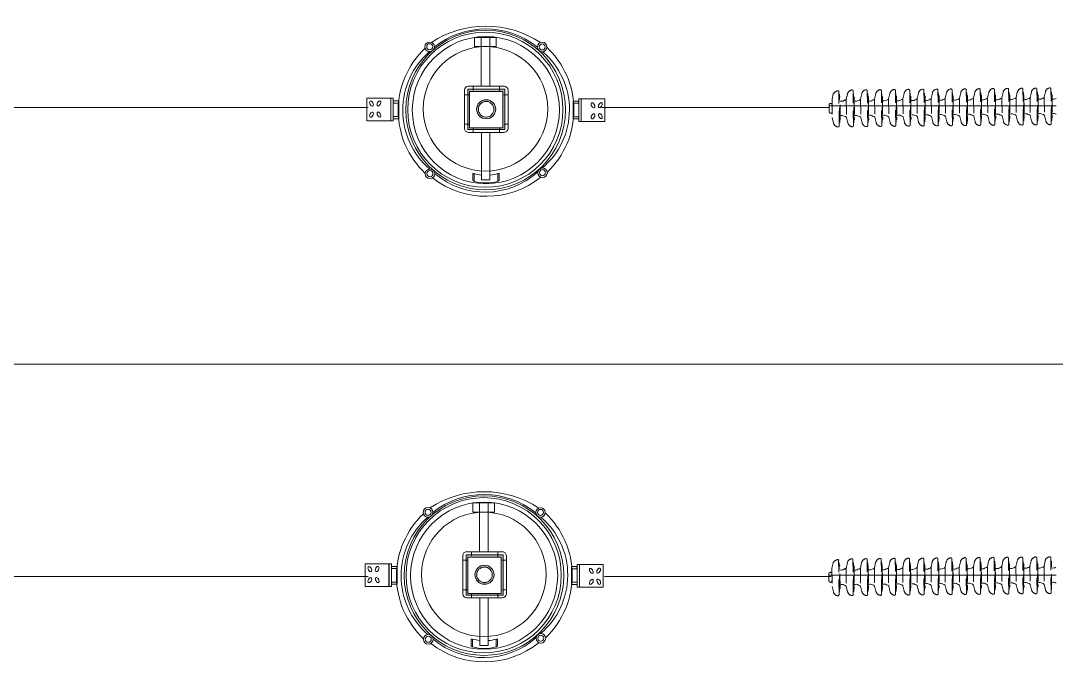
# Model space of a CAD drawing. Header units: inches. Extents: x 3989 to 4711, y 2881 to 3348.
# Drawn here: x 4230.86 to 4265.39, y 3027.93 to 3049.52 of the extents above; entities that cross this region are included whole.
import ezdxf

# ---------------------------------------------------------------- set-up
doc = ezdxf.new("R2010")
doc.units = ezdxf.units.IN
doc.header["$MEASUREMENT"] = 0
doc.linetypes.add('DASHED', pattern=[0.75, 0.5, -0.25])
doc.layers.add('COTAS', color=4, linetype='Continuous')
doc.layers.add('medidas', color=3, linetype='Continuous')

# ---------------------------------------------------------------- blocks, each defined once
blk = doc.blocks.new('*U13')
at = {"lineweight": 0}
h = blk.add_hatch(color=256, dxfattribs=at)
h.dxf.hatch_style = 1
h.paths.add_polyline_path([(-173.4, -107.226), (-172.164, -107.226), (-172.164, -105.881), (-173.4, -105.881)])
h.paths.add_polyline_path([(-173.337, -107.171), (-172.227, -107.171), (-172.227, -105.959), (-173.337, -105.959)], flags=16)
h = blk.add_hatch(color=256, dxfattribs=at)
h.dxf.hatch_style = 1
h.paths.add_polyline_path([(-173.098, -106.55, -1), (-172.461, -106.55, -1)])
h.paths.add_polyline_path([(-173.038, -106.55, -1), (-172.52, -106.55, -1)], flags=16)
h = blk.add_hatch(color=256, dxfattribs=at)
h.dxf.hatch_style = 1
h.paths.add_polyline_path([(-173.344, -122.743), (-172.108, -122.743), (-172.108, -121.397), (-173.344, -121.397)])
h.paths.add_polyline_path([(-173.281, -122.688), (-172.17, -122.688), (-172.17, -121.475), (-173.281, -121.475)], flags=16)
h = blk.add_hatch(color=256, dxfattribs=at)
h.dxf.hatch_style = 1
h.paths.add_polyline_path([(-173.041, -122.066, -1), (-172.405, -122.066, -1)])
h.paths.add_polyline_path([(-172.982, -122.066, -1), (-172.464, -122.066, -1)], flags=16)
at = {"color": 0, "linetype": 'DASHED', "lineweight": 0}
for p, q in [((-191.637, -106.921), (-191.628, -105.984)), ((-191.621, -107.032), (-191.609, -105.872)), ((-191.619, -105.975), (-191.61, -105.975)), ((-191.423, -105.972), (-191.383, -106.152)), ((-191.169, -106.925), (-191.159, -105.988)), ((-191.153, -107.037), (-191.141, -105.877)), ((-191.151, -105.98), (-191.142, -105.98)), ((-190.955, -105.977), (-190.915, -106.157)), ((-190.684, -107.042), (-190.673, -105.882)), ((-190.682, -105.985), (-190.674, -105.985)), ((-190.487, -105.982), (-190.447, -106.162)), ((-190.209, -107.046), (-190.198, -105.887)), ((-190.207, -105.989), (-190.199, -105.989)), ((-190.012, -105.987), (-189.972, -106.166)), ((-189.734, -107.051), (-189.722, -105.891)), ((-189.266, -107.056), (-189.254, -105.896)), ((-188.798, -107.061), (-188.786, -105.901)), ((-188.798, -107.061), (-188.786, -105.901)), ((-188.322, -107.066), (-188.311, -105.906)), ((-188.322, -107.066), (-188.311, -105.906)), ((-187.854, -107.07), (-187.842, -105.91)), ((-187.386, -107.075), (-187.374, -105.916)), ((-186.911, -107.08), (-186.899, -105.92)), ((-186.436, -107.085), (-186.424, -105.925)), ((-185.967, -107.09), (-185.956, -105.93)), ((-185.499, -107.095), (-185.487, -105.935)), ((-185.024, -107.099), (-185.012, -105.939)), ((-184.549, -107.097), (-184.537, -105.937)), ((-184.549, -107.104), (-184.537, -105.944)), ((-191.647, -106.156), (-191.653, -106.761)), ((-191.637, -106.063), (-191.628, -106.063)), ((-191.383, -106.152), (-191.39, -106.757)), ((-191.178, -106.161), (-191.185, -106.766)), ((-191.169, -106.068), (-191.16, -106.068)), ((-190.915, -106.157), (-190.921, -106.762)), ((-190.71, -106.166), (-190.716, -106.771)), ((-190.701, -106.93), (-190.691, -105.993)), ((-190.701, -106.073), (-190.692, -106.073)), ((-190.447, -106.162), (-190.453, -106.767)), ((-190.235, -106.17), (-190.241, -106.775)), ((-190.225, -106.935), (-190.216, -105.998)), ((-190.225, -106.077), (-190.217, -106.077)), ((-189.972, -106.166), (-189.978, -106.771)), ((-189.76, -106.175), (-189.766, -106.78)), ((-189.75, -106.94), (-189.741, -106.003)), ((-189.75, -106.082), (-189.742, -106.082)), ((-189.732, -105.994), (-189.723, -105.994)), ((-189.537, -105.991), (-189.497, -106.171)), ((-189.497, -106.171), (-189.503, -106.776)), ((-189.292, -106.18), (-189.298, -106.785)), ((-189.282, -106.944), (-189.273, -106.007)), ((-189.282, -106.087), (-189.273, -106.087)), ((-189.264, -105.999), (-189.255, -105.999)), ((-189.068, -105.996), (-189.028, -106.176)), ((-189.028, -106.176), (-189.034, -106.781)), ((-188.823, -106.185), (-188.829, -106.79)), ((-188.815, -107.021), (-188.805, -106.084)), ((-188.814, -106.95), (-188.804, -106.013)), ((-188.814, -106.092), (-188.805, -106.092)), ((-188.796, -106.004), (-188.787, -106.004)), ((-188.6, -106.001), (-188.56, -106.181)), ((-188.56, -106.181), (-188.566, -106.786)), ((-188.348, -106.189), (-188.354, -106.795)), ((-188.339, -106.954), (-188.329, -106.017)), ((-188.339, -106.954), (-188.329, -106.017)), ((-188.339, -106.096), (-188.33, -106.097)), ((-188.32, -106.008), (-188.312, -106.009)), ((-188.125, -106.006), (-188.085, -106.185)), ((-188.085, -106.185), (-188.091, -106.791)), ((-187.88, -106.194), (-187.886, -106.799)), ((-187.87, -106.959), (-187.861, -106.022)), ((-187.87, -106.101), (-187.862, -106.101)), ((-187.852, -106.013), (-187.844, -106.013)), ((-187.657, -106.01), (-187.617, -106.19)), ((-187.617, -106.19), (-187.623, -106.795)), ((-187.412, -106.199), (-187.418, -106.804)), ((-187.402, -106.964), (-187.393, -106.027)), ((-187.402, -106.106), (-187.393, -106.106)), ((-187.384, -106.018), (-187.375, -106.018)), ((-187.188, -106.016), (-187.148, -106.195)), ((-187.148, -106.195), (-187.155, -106.8)), ((-186.937, -106.204), (-186.943, -106.809)), ((-186.927, -106.968), (-186.917, -106.031)), ((-186.927, -106.111), (-186.918, -106.111)), ((-186.909, -106.023), (-186.9, -106.023)), ((-186.713, -106.02), (-186.673, -106.2)), ((-186.673, -106.2), (-186.679, -106.805)), ((-186.461, -106.209), (-186.468, -106.814)), ((-186.452, -106.973), (-186.442, -106.036)), ((-186.452, -106.116), (-186.443, -106.116)), ((-186.434, -106.028), (-186.425, -106.028)), ((-186.238, -106.025), (-186.198, -106.205)), ((-186.198, -106.205), (-186.204, -106.81)), ((-185.993, -106.213), (-185.999, -106.818)), ((-185.984, -106.978), (-185.974, -106.041)), ((-185.984, -106.12), (-185.975, -106.12)), ((-185.965, -106.032), (-185.957, -106.032)), ((-185.77, -106.03), (-185.73, -106.209)), ((-185.73, -106.209), (-185.736, -106.814)), ((-185.525, -106.218), (-185.531, -106.824)), ((-185.515, -106.983), (-185.506, -106.046)), ((-185.515, -106.125), (-185.507, -106.126)), ((-185.497, -106.037), (-185.488, -106.038)), ((-185.302, -106.035), (-185.262, -106.214)), ((-185.262, -106.214), (-185.268, -106.82)), ((-185.05, -106.223), (-185.056, -106.828)), ((-185.04, -106.987), (-185.031, -106.05)), ((-185.04, -106.13), (-185.032, -106.13)), ((-185.022, -106.042), (-185.013, -106.042)), ((-184.827, -106.039), (-184.787, -106.219)), ((-184.787, -106.219), (-184.793, -106.824)), ((-184.581, -106.897), (-184.574, -106.137)), ((-184.565, -106.986), (-184.555, -106.049)), ((-184.565, -106.128), (-184.556, -106.128)), ((-184.547, -106.04), (-184.538, -106.04)), ((-184.351, -106.037), (-184.311, -106.217)), ((-184.311, -106.217), (-184.318, -106.829)), ((-191.651, -106.564), (-191.648, -106.34)), ((-191.182, -106.568), (-191.18, -106.345)), ((-190.714, -106.574), (-190.712, -106.35)), ((-190.239, -106.578), (-190.237, -106.354)), ((-189.764, -106.583), (-189.762, -106.359)), ((-189.296, -106.588), (-189.293, -106.364)), ((-188.827, -106.593), (-188.825, -106.369)), ((-188.352, -106.597), (-188.35, -106.374)), ((-187.884, -106.602), (-187.882, -106.378)), ((-187.416, -106.607), (-187.414, -106.383)), ((-186.941, -106.611), (-186.938, -106.388)), ((-186.466, -106.616), (-186.463, -106.393)), ((-185.997, -106.621), (-185.995, -106.397)), ((-185.529, -106.626), (-185.527, -106.403)), ((-185.054, -106.631), (-185.052, -106.407)), ((-184.579, -106.629), (-184.576, -106.405)), ((-184.315, -106.625), (-184.313, -106.401)), ((-184.212, -106.626), (-184.21, -106.402)), ((-191.645, -106.841), (-191.636, -106.841)), ((-191.629, -106.929), (-191.62, -106.929)), ((-191.433, -106.936), (-191.39, -106.757)), ((-191.177, -106.846), (-191.168, -106.846)), ((-191.16, -106.934), (-191.152, -106.934)), ((-190.965, -106.941), (-190.921, -106.762)), ((-190.708, -106.851), (-190.7, -106.851)), ((-190.692, -106.939), (-190.683, -106.939)), ((-190.497, -106.946), (-190.453, -106.767)), ((-190.233, -106.855), (-190.225, -106.855)), ((-190.217, -106.944), (-190.208, -106.944)), ((-190.022, -106.95), (-189.978, -106.771)), ((-189.758, -106.86), (-189.749, -106.86)), ((-189.742, -106.948), (-189.733, -106.949)), ((-189.546, -106.955), (-189.503, -106.776)), ((-189.29, -106.865), (-189.281, -106.865)), ((-189.273, -106.953), (-189.265, -106.953)), ((-189.078, -106.96), (-189.034, -106.781)), ((-188.61, -106.965), (-188.566, -106.786)), ((-188.33, -106.963), (-188.321, -106.963)), ((-188.135, -106.969), (-188.091, -106.791)), ((-187.878, -106.879), (-187.87, -106.879)), ((-187.862, -106.968), (-187.853, -106.968)), ((-187.666, -106.974), (-187.623, -106.795)), ((-187.41, -106.884), (-187.401, -106.884)), ((-187.394, -106.973), (-187.385, -106.973)), ((-187.198, -106.979), (-187.155, -106.8)), ((-186.935, -106.889), (-186.926, -106.889)), ((-186.918, -106.977), (-186.91, -106.977)), ((-186.723, -106.984), (-186.679, -106.805)), ((-186.46, -106.894), (-186.451, -106.894)), ((-186.443, -106.982), (-186.435, -106.982)), ((-186.248, -106.989), (-186.204, -106.81)), ((-185.991, -106.898), (-185.983, -106.898)), ((-185.975, -106.987), (-185.966, -106.987)), ((-185.78, -106.993), (-185.736, -106.814)), ((-185.523, -106.903), (-185.515, -106.903)), ((-185.507, -106.992), (-185.498, -106.992)), ((-185.311, -106.998), (-185.268, -106.82)), ((-185.048, -106.908), (-185.039, -106.908)), ((-185.032, -106.996), (-185.023, -106.996)), ((-184.836, -107.003), (-184.793, -106.824)), ((-184.361, -107.008), (-184.318, -106.829)), ((-188.806, -107.029), (-188.797, -107.03)), ((-191.615, -122.659), (-191.603, -121.5)), ((-191.147, -122.664), (-191.135, -121.504)), ((-190.679, -122.669), (-190.667, -121.509)), ((-190.203, -122.674), (-190.192, -121.514)), ((-189.728, -122.679), (-189.717, -121.519)), ((-189.26, -122.683), (-189.248, -121.523)), ((-191.631, -122.548), (-191.622, -121.611)), ((-191.631, -121.69), (-191.623, -121.69)), ((-191.613, -121.602), (-191.604, -121.602)), ((-191.418, -121.6), (-191.378, -121.779)), ((-191.378, -121.779), (-191.384, -122.384)), ((-191.173, -121.788), (-191.179, -122.393)), ((-191.163, -122.553), (-191.154, -121.616)), ((-191.163, -121.695), (-191.154, -121.695)), ((-191.145, -121.607), (-191.136, -121.607)), ((-190.949, -121.604), (-190.909, -121.784)), ((-190.909, -121.784), (-190.915, -122.389)), ((-190.704, -121.793), (-190.71, -122.398)), ((-190.695, -122.558), (-190.685, -121.621)), ((-190.695, -121.7), (-190.686, -121.7)), ((-190.677, -121.612), (-190.668, -121.612)), ((-190.481, -121.609), (-190.441, -121.789)), ((-190.441, -121.789), (-190.447, -122.394)), ((-190.229, -121.798), (-190.235, -122.403)), ((-190.22, -122.562), (-190.21, -121.625)), ((-190.22, -121.705), (-190.211, -121.705)), ((-190.201, -121.617), (-190.193, -121.617)), ((-190.006, -121.614), (-189.966, -121.794)), ((-189.966, -121.794), (-189.972, -122.399)), ((-189.754, -121.802), (-189.76, -122.407)), ((-189.744, -122.567), (-189.735, -121.63)), ((-189.744, -121.709), (-189.736, -121.709)), ((-189.726, -121.621), (-189.718, -121.621)), ((-189.531, -121.619), (-189.491, -121.798)), ((-189.491, -121.798), (-189.497, -122.403)), ((-189.286, -121.807), (-189.292, -122.412)), ((-189.276, -122.572), (-189.267, -121.635)), ((-189.276, -121.714), (-189.268, -121.714)), ((-189.258, -121.626), (-189.249, -121.626)), ((-189.063, -121.623), (-189.023, -121.803)), ((-189.023, -121.803), (-189.029, -122.408)), ((-188.818, -121.812), (-188.824, -122.417)), ((-188.809, -122.648), (-188.799, -121.711)), ((-188.808, -122.577), (-188.798, -121.64)), ((-188.808, -121.719), (-188.799, -121.719)), ((-188.792, -122.688), (-188.78, -121.529)), ((-188.792, -122.688), (-188.78, -121.529)), ((-188.79, -121.631), (-188.781, -121.631)), ((-188.594, -121.629), (-188.554, -121.808)), ((-188.554, -121.808), (-188.56, -122.413)), ((-188.342, -121.817), (-188.349, -122.422)), ((-188.333, -122.581), (-188.323, -121.644)), ((-188.333, -122.581), (-188.323, -121.644)), ((-188.333, -121.724), (-188.324, -121.724)), ((-188.317, -122.693), (-188.305, -121.533)), ((-188.317, -122.693), (-188.305, -121.533)), ((-188.315, -121.636), (-188.306, -121.636)), ((-188.119, -121.633), (-188.079, -121.813)), ((-188.079, -121.813), (-188.085, -122.418)), ((-187.874, -121.821), (-187.88, -122.427)), ((-187.865, -122.586), (-187.855, -121.649)), ((-187.865, -121.728), (-187.856, -121.729)), ((-187.848, -122.698), (-187.837, -121.538)), ((-187.846, -121.64), (-187.838, -121.641)), ((-187.651, -121.638), (-187.611, -121.817)), ((-187.611, -121.817), (-187.617, -122.423)), ((-187.406, -121.827), (-187.412, -122.432)), ((-187.396, -122.591), (-187.387, -121.654)), ((-187.396, -121.734), (-187.388, -121.734)), ((-187.38, -122.703), (-187.368, -121.543)), ((-187.378, -121.646), (-187.369, -121.646)), ((-187.183, -121.643), (-187.143, -121.823)), ((-187.143, -121.823), (-187.149, -122.428)), ((-186.931, -121.831), (-186.937, -122.436)), ((-186.921, -122.596), (-186.912, -121.659)), ((-186.921, -121.738), (-186.913, -121.738)), ((-186.905, -122.707), (-186.893, -121.547)), ((-186.903, -121.65), (-186.894, -121.65)), ((-186.708, -121.647), (-186.668, -121.827)), ((-186.668, -121.827), (-186.674, -122.432)), ((-186.456, -121.836), (-186.462, -122.441)), ((-186.446, -122.6), (-186.437, -121.663)), ((-186.446, -121.743), (-186.437, -121.743)), ((-186.43, -122.712), (-186.418, -121.552)), ((-186.428, -121.655), (-186.419, -121.655)), ((-186.232, -121.652), (-186.192, -121.832)), ((-186.192, -121.832), (-186.199, -122.437)), ((-185.987, -121.841), (-185.993, -122.446)), ((-185.978, -122.605), (-185.968, -121.668)), ((-185.978, -121.748), (-185.969, -121.748)), ((-185.962, -122.717), (-185.95, -121.557)), ((-185.96, -121.66), (-185.951, -121.66)), ((-185.764, -121.657), (-185.724, -121.837)), ((-185.724, -121.837), (-185.73, -122.442)), ((-185.519, -121.846), (-185.525, -122.451)), ((-185.51, -122.61), (-185.5, -121.673)), ((-185.51, -121.753), (-185.501, -121.753)), ((-185.493, -122.722), (-185.482, -121.562)), ((-185.491, -121.665), (-185.483, -121.665)), ((-185.296, -121.662), (-185.256, -121.842)), ((-185.256, -121.842), (-185.262, -122.447)), ((-185.044, -121.85), (-185.05, -122.455)), ((-185.034, -122.615), (-185.025, -121.678)), ((-185.034, -121.757), (-185.026, -121.757)), ((-185.018, -122.726), (-185.006, -121.566)), ((-185.016, -121.669), (-185.008, -121.669)), ((-184.821, -121.666), (-184.781, -121.846)), ((-184.781, -121.846), (-184.787, -122.451)), ((-184.576, -122.525), (-184.568, -121.764)), ((-184.559, -122.613), (-184.55, -121.676)), ((-184.559, -121.755), (-184.551, -121.755)), ((-184.543, -122.725), (-184.531, -121.565)), ((-184.543, -122.731), (-184.531, -121.571)), ((-184.541, -121.667), (-184.532, -121.667)), ((-184.346, -121.665), (-184.306, -121.844)), ((-184.306, -121.844), (-184.312, -122.456)), ((-191.177, -122.196), (-191.174, -121.972)), ((-190.708, -122.201), (-190.706, -121.977)), ((-190.233, -122.205), (-190.231, -121.982)), ((-189.758, -122.21), (-189.756, -121.986)), ((-189.29, -122.215), (-189.288, -121.991)), ((-188.822, -122.22), (-188.819, -121.996)), ((-188.347, -122.224), (-188.344, -122.001)), ((-187.878, -122.229), (-187.876, -122.006)), ((-187.41, -122.234), (-187.408, -122.011)), ((-186.935, -122.239), (-186.933, -122.015)), ((-186.46, -122.244), (-186.457, -122.02)), ((-185.991, -122.248), (-185.989, -122.025)), ((-185.523, -122.253), (-185.521, -122.03)), ((-185.048, -122.258), (-185.046, -122.034)), ((-184.573, -122.256), (-184.571, -122.032)), ((-184.31, -122.252), (-184.307, -122.029)), ((-184.206, -122.253), (-184.204, -122.03)), ((-191.623, -122.557), (-191.614, -122.557)), ((-191.427, -122.563), (-191.384, -122.384)), ((-191.171, -122.473), (-191.162, -122.473)), ((-191.154, -122.561), (-191.146, -122.561)), ((-190.959, -122.568), (-190.915, -122.389)), ((-190.703, -122.478), (-190.694, -122.478)), ((-190.491, -122.573), (-190.447, -122.394)), ((-190.227, -122.482), (-190.219, -122.483)), ((-190.016, -122.578), (-189.972, -122.399)), ((-189.752, -122.487), (-189.744, -122.487)), ((-189.541, -122.582), (-189.497, -122.403)), ((-189.284, -122.492), (-189.275, -122.492)), ((-189.072, -122.587), (-189.029, -122.408)), ((-188.604, -122.592), (-188.56, -122.413)), ((-188.129, -122.597), (-188.085, -122.418)), ((-187.872, -122.506), (-187.864, -122.506)), ((-187.661, -122.601), (-187.617, -122.423)), ((-187.404, -122.511), (-187.396, -122.512)), ((-187.192, -122.607), (-187.149, -122.428)), ((-186.929, -122.516), (-186.92, -122.516)), ((-186.717, -122.611), (-186.674, -122.432)), ((-186.454, -122.521), (-186.445, -122.521)), ((-186.242, -122.616), (-186.199, -122.437)), ((-185.986, -122.526), (-185.977, -122.526)), ((-185.774, -122.621), (-185.73, -122.442)), ((-185.517, -122.531), (-185.509, -122.531)), ((-185.306, -122.626), (-185.262, -122.447)), ((-185.042, -122.535), (-185.034, -122.535)), ((-184.83, -122.63), (-184.787, -122.451)), ((-184.355, -122.635), (-184.312, -122.456)), ((-190.686, -122.566), (-190.678, -122.566)), ((-190.211, -122.571), (-190.202, -122.571)), ((-189.736, -122.576), (-189.727, -122.576)), ((-189.268, -122.58), (-189.259, -122.581)), ((-188.8, -122.657), (-188.792, -122.657)), ((-188.324, -122.59), (-188.316, -122.59)), ((-187.856, -122.595), (-187.847, -122.595)), ((-187.388, -122.6), (-187.379, -122.6)), ((-186.913, -122.604), (-186.904, -122.604)), ((-186.438, -122.609), (-186.429, -122.609)), ((-185.969, -122.614), (-185.961, -122.614)), ((-185.501, -122.619), (-185.492, -122.619)), ((-185.026, -122.623), (-185.017, -122.624))]:
    blk.add_line(p, q, dxfattribs=at)
at = {"lineweight": 0}
for p, q in [((-173.219, -105.777), (-173.219, -105.937)), ((-172.349, -105.784), (-172.349, -105.921)), ((-173.507, -106.064), (-173.371, -106.064)), ((-172.208, -106.064), (-172.056, -106.064)), ((-176.622, -106.495), (-184.218, -106.495)), ((-118.029, -106.495), (-168.851, -106.495)), ((-173.511, -107.05), (-173.385, -107.05)), ((-173.219, -107.185), (-173.219, -107.319)), ((-172.349, -107.175), (-172.349, -107.319)), ((-172.201, -107.05), (-172.06, -107.05)), ((-173.169, -108.694), (-173.212, -108.694)), ((-173.212, -108.694), (-173.212, -108.914)), ((-172.379, -108.694), (-172.336, -108.694)), ((-172.336, -108.694), (-172.336, -108.914)), ((-173.212, -108.914), (-173.169, -108.952)), ((-172.336, -108.914), (-172.379, -108.952)), ((-173.163, -121.294), (-173.163, -121.454)), ((-172.293, -121.301), (-172.293, -121.437)), ((-173.451, -121.581), (-173.315, -121.581)), ((-172.152, -121.581), (-172, -121.581)), ((-176.73, -122.118), (-184.269, -122.118)), ((-117.827, -122.118), (-168.843, -122.118)), ((-173.454, -122.566), (-173.329, -122.566)), ((-173.163, -122.702), (-173.163, -122.835)), ((-172.293, -122.691), (-172.293, -122.835)), ((-172.145, -122.566), (-172.003, -122.566)), ((-173.113, -124.211), (-173.156, -124.211)), ((-173.156, -124.211), (-173.156, -124.431)), ((-172.323, -124.211), (-172.28, -124.211)), ((-172.28, -124.211), (-172.28, -124.431)), ((-173.156, -124.431), (-173.113, -124.469)), ((-172.28, -124.431), (-172.323, -124.469))]:
    blk.add_line(p, q, dxfattribs=at)
at = {"color": 0, "lineweight": 0}
for p, q in [((-191.647, -106.156), (-191.646, -106.072)), ((-191.178, -106.161), (-191.178, -106.076)), ((-190.71, -106.166), (-190.709, -106.081)), ((-190.235, -106.17), (-190.234, -106.086)), ((-189.76, -106.175), (-189.759, -106.091)), ((-189.292, -106.18), (-189.291, -106.095)), ((-188.823, -106.185), (-188.822, -106.101)), ((-188.348, -106.189), (-188.347, -106.105)), ((-187.88, -106.194), (-187.879, -106.11)), ((-187.412, -106.199), (-187.411, -106.115)), ((-186.937, -106.204), (-186.936, -106.119)), ((-186.461, -106.209), (-186.461, -106.124)), ((-185.993, -106.213), (-185.992, -106.129)), ((-185.525, -106.218), (-185.524, -106.134)), ((-185.05, -106.223), (-185.049, -106.138)), ((-184.64, -106.286), (-184.789, -106.206)), ((-191.653, -106.832), (-191.653, -106.761)), ((-191.185, -106.837), (-191.185, -106.766)), ((-190.717, -106.842), (-190.716, -106.771)), ((-190.242, -106.847), (-190.241, -106.775)), ((-189.767, -106.851), (-189.766, -106.78)), ((-189.298, -106.856), (-189.298, -106.785)), ((-188.831, -106.932), (-188.83, -106.861)), ((-188.83, -106.861), (-188.829, -106.79)), ((-188.355, -106.866), (-188.354, -106.795)), ((-187.887, -106.87), (-187.886, -106.799)), ((-187.419, -106.876), (-187.418, -106.804)), ((-186.943, -106.88), (-186.943, -106.809)), ((-186.468, -106.885), (-186.468, -106.814)), ((-186, -106.89), (-185.999, -106.818)), ((-185.532, -106.895), (-185.531, -106.824)), ((-185.057, -106.899), (-185.056, -106.828)), ((-191.173, -121.788), (-191.172, -121.704)), ((-190.704, -121.793), (-190.703, -121.709)), ((-190.229, -121.798), (-190.228, -121.713)), ((-189.754, -121.802), (-189.753, -121.718)), ((-189.286, -121.807), (-189.285, -121.723)), ((-188.818, -121.812), (-188.817, -121.728)), ((-188.342, -121.817), (-188.342, -121.732)), ((-187.874, -121.821), (-187.873, -121.737)), ((-187.406, -121.827), (-187.405, -121.742)), ((-186.931, -121.831), (-186.93, -121.747)), ((-186.456, -121.836), (-186.455, -121.751)), ((-185.987, -121.841), (-185.986, -121.756)), ((-185.519, -121.846), (-185.518, -121.761)), ((-185.044, -121.85), (-185.043, -121.766)), ((-184.635, -121.913), (-184.783, -121.834)), ((-191.179, -122.464), (-191.179, -122.393)), ((-190.711, -122.469), (-190.71, -122.398)), ((-190.236, -122.474), (-190.235, -122.403)), ((-189.761, -122.479), (-189.76, -122.407)), ((-189.293, -122.483), (-189.292, -122.412)), ((-188.825, -122.56), (-188.824, -122.488)), ((-188.824, -122.488), (-188.824, -122.417)), ((-188.349, -122.493), (-188.349, -122.422)), ((-187.881, -122.498), (-187.88, -122.427)), ((-187.413, -122.503), (-187.412, -122.432)), ((-186.938, -122.507), (-186.937, -122.436)), ((-186.462, -122.512), (-186.462, -122.441)), ((-185.994, -122.517), (-185.993, -122.446)), ((-185.526, -122.522), (-185.525, -122.451)), ((-185.051, -122.526), (-185.05, -122.455))]:
    blk.add_line(p, q, dxfattribs=at)
at = {"lineweight": 0}
for points in [[(-173.109, -104.154), (-172.393, -104.154), (-172.393, -104.46), (-173.109, -104.46)], [(-172.614, -105.779), (-172.902, -105.779), (-172.902, -104.135), (-172.614, -104.135)], [(-173.4, -105.881), (-172.164, -105.881), (-172.164, -107.226), (-173.4, -107.226)], [(-173.337, -105.959), (-172.227, -105.959), (-172.227, -107.171), (-173.337, -107.171)], [(-175.948, -106.962), (-176.741, -106.962), (-176.741, -106.206), (-175.948, -106.206)], [(-175.864, -106.962), (-175.948, -106.962), (-175.948, -106.206), (-175.864, -106.206)], [(-175.682, -106.869), (-175.864, -106.869), (-175.864, -106.278), (-175.682, -106.278)], [(-175.682, -106.347), (-175.863, -106.347), (-175.863, -106.278), (-175.682, -106.278)], [(-169.863, -106.273), (-169.681, -106.273), (-169.681, -106.865), (-169.863, -106.865)], [(-169.863, -106.273), (-169.681, -106.273), (-169.681, -106.343), (-169.863, -106.343)], [(-169.681, -106.18), (-169.597, -106.18), (-169.597, -106.937), (-169.681, -106.937)], [(-169.597, -106.18), (-168.804, -106.18), (-168.804, -106.937), (-169.597, -106.937)], [(-175.682, -106.869), (-175.864, -106.869), (-175.864, -106.8), (-175.682, -106.8)], [(-169.863, -106.795), (-169.682, -106.795), (-169.682, -106.865), (-169.863, -106.865)], [(-172.619, -108.902), (-172.907, -108.902), (-172.907, -107.32), (-172.619, -107.32)], [(-173.053, -119.67), (-172.337, -119.67), (-172.337, -119.977), (-173.053, -119.977)], [(-172.558, -121.296), (-172.846, -121.296), (-172.846, -119.652), (-172.558, -119.652)], [(-173.344, -121.397), (-172.108, -121.397), (-172.108, -122.743), (-173.344, -122.743)], [(-173.281, -121.475), (-172.17, -121.475), (-172.17, -122.688), (-173.281, -122.688)], [(-175.892, -122.479), (-176.685, -122.479), (-176.685, -121.722), (-175.892, -121.722)], [(-175.808, -122.479), (-175.892, -122.479), (-175.892, -121.722), (-175.808, -121.722)], [(-175.625, -122.386), (-175.808, -122.386), (-175.808, -121.794), (-175.625, -121.794)], [(-175.626, -121.864), (-175.807, -121.864), (-175.807, -121.794), (-175.626, -121.794)], [(-169.807, -121.79), (-169.625, -121.79), (-169.625, -122.381), (-169.807, -122.381)], [(-169.807, -121.79), (-169.625, -121.79), (-169.625, -121.86), (-169.807, -121.86)], [(-169.625, -121.697), (-169.541, -121.697), (-169.541, -122.453), (-169.625, -122.453)], [(-169.54, -121.697), (-168.748, -121.697), (-168.748, -122.453), (-169.54, -122.453)], [(-175.626, -122.386), (-175.808, -122.386), (-175.808, -122.316), (-175.626, -122.316)], [(-169.807, -122.312), (-169.626, -122.312), (-169.626, -122.381), (-169.807, -122.381)], [(-172.563, -124.419), (-172.851, -124.419), (-172.851, -122.836), (-172.563, -122.836)]]:
    blk.add_lwpolyline(points, close=True, dxfattribs=at)
for points in [[(-173.51, -107.188), (-173.51, -105.912)], [(-173.382, -105.779), (-172.183, -105.779)], [(-172.054, -105.912), (-172.054, -107.188)], [(-172.182, -107.32), (-173.381, -107.32)], [(-173.17, -108.952), (-173.17, -108.694)], [(-172.378, -108.694), (-172.378, -108.694), (-172.378, -108.952), (-172.378, -108.952)], [(-172.378, -108.952), (-172.378, -108.694)], [(-173.453, -122.704), (-173.453, -121.428)], [(-173.326, -121.296), (-172.127, -121.296)], [(-171.998, -121.428), (-171.998, -122.705)], [(-172.126, -122.836), (-173.325, -122.836)], [(-173.114, -124.468), (-173.114, -124.211)], [(-172.322, -124.21), (-172.322, -124.21), (-172.322, -124.468), (-172.322, -124.468)], [(-172.322, -124.468), (-172.322, -124.211)]]:
    blk.add_lwpolyline(points, dxfattribs=at)
at = {"color": 0, "lineweight": 0}
for points in [[(-184.296, -106.673), (-184.316, -106.712)], [(-184.29, -122.301), (-184.311, -122.34)]]:
    blk.add_lwpolyline(points, dxfattribs=at)
at = {"lineweight": 0}
for centre, radius in [((-172.763, -106.575), 2.66), ((-172.752, -106.565), 2.587), ((-172.769, -106.578), 2.452), ((-172.758, -106.536), 2.075), ((-174.647, -104.473), 0.159), ((-174.647, -104.471), 0.101), ((-170.897, -104.467), 0.159), ((-170.9, -104.467), 0.101), ((-172.779, -106.55), 0.318), ((-172.779, -106.55), 0.259), ((-174.661, -108.666), 0.159), ((-174.657, -108.664), 0.101), ((-170.906, -108.702), 0.159), ((-170.904, -108.697), 0.101), ((-172.707, -122.092), 2.66), ((-172.696, -122.082), 2.587), ((-172.712, -122.095), 2.452), ((-172.702, -122.052), 2.075), ((-174.591, -119.989), 0.159), ((-174.591, -119.988), 0.101), ((-170.841, -119.984), 0.159), ((-170.844, -119.983), 0.101), ((-172.723, -122.066), 0.318), ((-172.723, -122.066), 0.259), ((-174.605, -124.183), 0.159), ((-174.601, -124.18), 0.101), ((-170.85, -124.218), 0.159), ((-170.848, -124.214), 0.101)]:
    blk.add_circle(centre, radius, dxfattribs=at)
for centre, radius, start, end in [((-172.767, -107.085), 3.305, 56.7966, 123.4041), ((-172.767, -106.605), 2.733, 51.2375, 129.0396), ((-172.839, -106.572), 2.866, 133.2528, 226.2198), ((-172.714, -106.599), 2.867, 313.2569, 46.6173), ((-173.02, -106.564), 2.536, 130.3288, 230.0445), ((-172.587, -106.582), 2.59, 310.8817, 49.0789), ((-173.364, -105.924), 0.146, 96.821, 175.0597), ((-172.2, -105.924), 0.146, 4.9403, 83.179), ((-173.364, -107.175), 0.146, 184.9403, 263.179), ((-172.2, -107.175), 0.146, 276.821, 355.0597), ((-172.752, -106.697), 2.614, 227.8894, 310.2498), ((-172.775, -107.235), 1.514, 254.8041, 264.9821), ((-172.775, -107.235), 1.514, 275.883, 285.1297), ((-172.778, -106.542), 2.91, 231.2727, 307.8736), ((-172.773, -107.491), 1.514, 254.8041, 285.1297), ((-172.711, -122.602), 3.305, 56.7966, 123.4041), ((-172.71, -122.121), 2.733, 51.2375, 129.0396), ((-172.783, -122.088), 2.866, 133.2528, 226.2198), ((-172.531, -122.099), 2.59, 310.8817, 49.0789), ((-172.658, -122.116), 2.867, 313.2569, 46.6173), ((-172.964, -122.081), 2.536, 130.3288, 230.0445), ((-173.308, -121.44), 0.146, 96.821, 175.0597), ((-172.144, -121.44), 0.146, 4.9403, 83.179), ((-173.308, -122.692), 0.146, 184.9403, 263.179), ((-172.144, -122.692), 0.146, 276.821, 355.0597), ((-172.696, -122.213), 2.614, 227.8894, 310.2498), ((-172.719, -122.751), 1.514, 254.8041, 264.9821), ((-172.719, -122.751), 1.514, 275.883, 285.1297), ((-172.721, -122.058), 2.91, 231.2727, 307.8736), ((-172.717, -123.007), 1.514, 254.8041, 285.1297)]:
    blk.add_arc(centre, radius, start, end, dxfattribs=at)
at = {"color": 0, "linetype": 'DASHED', "lineweight": 0}
for centre, radius, start, end in [((-191.619, -105.984), 0.00864, 89.4188, 179.4188), ((-191.575, -105.873), 0.0346, 82.7008, 179.4188), ((-191.592, -106.01), 0.173, 12.5488, 82.7008), ((-191.151, -105.988), 0.00864, 89.4188, 179.4188), ((-191.106, -105.877), 0.0346, 82.7008, 179.4188), ((-191.124, -106.015), 0.173, 12.5488, 82.7008), ((-190.682, -105.993), 0.00864, 89.4188, 179.4188), ((-190.638, -105.882), 0.0346, 82.7008, 179.4188), ((-190.656, -106.02), 0.173, 12.5488, 82.7008), ((-190.207, -105.998), 0.00864, 89.4188, 179.4188), ((-190.163, -105.887), 0.0346, 82.7008, 179.4188), ((-190.181, -106.024), 0.173, 12.5488, 82.7008), ((-189.688, -105.892), 0.0346, 82.7008, 179.4188), ((-189.705, -106.029), 0.173, 12.5488, 82.7008), ((-189.22, -105.897), 0.0346, 82.7008, 179.4188), ((-189.237, -106.034), 0.173, 12.5488, 82.7008), ((-188.751, -105.902), 0.0346, 82.7008, 179.4188), ((-188.769, -106.039), 0.173, 12.5488, 82.7008), ((-188.276, -105.906), 0.0346, 82.7008, 179.4188), ((-188.294, -106.043), 0.173, 12.5488, 82.7008), ((-187.808, -105.911), 0.0346, 82.7008, 179.4188), ((-187.825, -106.048), 0.173, 12.5488, 82.7008), ((-187.34, -105.916), 0.0346, 82.7008, 179.4188), ((-187.357, -106.053), 0.173, 12.5488, 82.7008), ((-186.864, -105.92), 0.0346, 82.7008, 179.4188), ((-186.882, -106.058), 0.173, 12.5488, 82.7008), ((-186.389, -105.925), 0.0346, 82.7008, 179.4188), ((-186.407, -106.062), 0.173, 12.5488, 82.7008), ((-185.921, -105.93), 0.0346, 82.7008, 179.4188), ((-185.939, -106.067), 0.173, 12.5488, 82.7008), ((-185.453, -105.935), 0.0346, 82.7008, 179.4188), ((-185.47, -106.072), 0.173, 12.5488, 82.7008), ((-184.978, -105.94), 0.0346, 82.7008, 179.4188), ((-184.995, -106.077), 0.173, 12.5488, 82.7008), ((-184.516, -105.965), 0.0346, 57.726, 154.4439), ((-184.533, -106.143), 0.21, 30.153, 80.354), ((-191.637, -106.072), 0.00864, 89.4188, 179.4188), ((-191.169, -106.076), 0.00864, 89.4188, 179.4188), ((-190.701, -106.082), 0.00864, 89.4188, 179.4188), ((-190.225, -106.086), 0.00864, 89.4188, 179.4188), ((-189.75, -106.091), 0.00864, 89.4188, 179.4188), ((-189.732, -106.003), 0.00864, 89.4188, 179.4188), ((-189.282, -106.096), 0.00864, 89.4188, 179.4188), ((-189.264, -106.008), 0.00864, 89.4188, 179.4188), ((-188.814, -106.101), 0.00864, 89.4188, 179.4188), ((-188.796, -106.013), 0.00864, 89.4188, 179.4188), ((-188.339, -106.105), 0.00864, 89.4188, 179.4188), ((-188.32, -106.017), 0.00864, 89.4188, 179.4188), ((-187.87, -106.11), 0.00864, 89.4188, 179.4188), ((-187.852, -106.022), 0.00864, 89.4188, 179.4188), ((-187.402, -106.115), 0.00864, 89.4188, 179.4188), ((-187.384, -106.027), 0.00864, 89.4188, 179.4188), ((-186.927, -106.119), 0.00864, 89.4188, 179.4188), ((-186.909, -106.031), 0.00864, 89.4188, 179.4188), ((-186.452, -106.124), 0.00864, 89.4188, 179.4188), ((-186.434, -106.036), 0.00864, 89.4188, 179.4188), ((-185.984, -106.129), 0.00864, 89.4188, 179.4188), ((-185.965, -106.041), 0.00864, 89.4188, 179.4188), ((-185.515, -106.134), 0.00864, 89.4188, 179.4188), ((-185.497, -106.046), 0.00864, 89.4188, 179.4188), ((-185.04, -106.139), 0.00864, 89.4188, 179.4188), ((-185.022, -106.051), 0.00864, 89.4188, 179.4188), ((-184.565, -106.137), 0.00864, 89.4188, 179.4188), ((-184.547, -106.049), 0.00864, 89.4188, 179.4188), ((-184.264, -106.632), 0.0522, 172.1235, 6.7141), ((-184.262, -106.408), 0.0522, 352.1235, 186.7141), ((-191.645, -106.832), 0.00864, 179.4188, 269.4188), ((-191.628, -106.921), 0.00864, 179.4188, 269.4188), ((-191.601, -106.895), 0.173, 276.1367, 346.2887), ((-191.177, -106.837), 0.00864, 179.4188, 269.4188), ((-191.16, -106.925), 0.00864, 179.4188, 269.4188), ((-191.133, -106.9), 0.173, 276.1367, 346.2887), ((-190.708, -106.842), 0.00864, 179.4188, 269.4188), ((-190.692, -106.931), 0.00864, 179.4188, 269.4188), ((-190.665, -106.905), 0.173, 276.1367, 346.2887), ((-190.233, -106.847), 0.00864, 179.4188, 269.4188), ((-190.217, -106.935), 0.00864, 179.4188, 269.4188), ((-190.189, -106.909), 0.173, 276.1367, 346.2887), ((-189.758, -106.851), 0.00864, 179.4188, 269.4188), ((-189.742, -106.94), 0.00864, 179.4188, 269.4188), ((-189.714, -106.914), 0.173, 276.1367, 346.2887), ((-189.29, -106.856), 0.00864, 179.4188, 269.4188), ((-189.273, -106.945), 0.00864, 179.4188, 269.4188), ((-189.246, -106.919), 0.173, 276.1367, 346.2887), ((-188.822, -106.932), 0.00864, 179.4188, 269.4188), ((-188.806, -107.021), 0.00864, 179.4188, 269.4188), ((-188.778, -106.924), 0.173, 276.1367, 346.2887), ((-188.346, -106.866), 0.00864, 179.4188, 269.4188), ((-188.33, -106.954), 0.00864, 179.4188, 269.4188), ((-188.303, -106.928), 0.173, 276.1367, 346.2887), ((-187.878, -106.87), 0.00864, 179.4188, 269.4188), ((-187.862, -106.959), 0.00864, 179.4188, 269.4188), ((-187.834, -106.933), 0.173, 276.1367, 346.2887), ((-187.41, -106.876), 0.00864, 179.4188, 269.4188), ((-187.393, -106.964), 0.00864, 179.4188, 269.4188), ((-187.366, -106.938), 0.173, 276.1367, 346.2887), ((-186.935, -106.88), 0.00864, 179.4188, 269.4188), ((-186.918, -106.968), 0.00864, 179.4188, 269.4188), ((-186.891, -106.943), 0.173, 276.1367, 346.2887), ((-186.46, -106.885), 0.00864, 179.4188, 269.4188), ((-186.443, -106.973), 0.00864, 179.4188, 269.4188), ((-186.416, -106.948), 0.173, 276.1367, 346.2887), ((-185.991, -106.89), 0.00864, 179.4188, 269.4188), ((-185.975, -106.978), 0.00864, 179.4188, 269.4188), ((-185.948, -106.952), 0.173, 276.1367, 346.2887), ((-185.523, -106.895), 0.00864, 179.4188, 269.4188), ((-185.507, -106.983), 0.00864, 179.4188, 269.4188), ((-185.479, -106.957), 0.173, 276.1367, 346.2887), ((-185.048, -106.899), 0.00864, 179.4188, 269.4188), ((-185.032, -106.988), 0.00864, 179.4188, 269.4188), ((-185.004, -106.962), 0.173, 276.1367, 346.2887), ((-184.573, -106.897), 0.00864, 179.4188, 269.4188), ((-184.556, -106.987), 0.00864, 179.4188, 269.4188), ((-184.529, -106.967), 0.173, 276.1367, 346.2887), ((-191.586, -107.033), 0.0346, 179.4188, 276.1367), ((-191.118, -107.037), 0.0346, 179.4188, 276.1367), ((-190.65, -107.042), 0.0346, 179.4188, 276.1367), ((-190.175, -107.047), 0.0346, 179.4188, 276.1367), ((-189.7, -107.052), 0.0346, 179.4188, 276.1367), ((-189.231, -107.056), 0.0346, 179.4188, 276.1367), ((-188.763, -107.062), 0.0346, 179.4188, 276.1367), ((-188.288, -107.066), 0.0346, 179.4188, 276.1367), ((-187.82, -107.071), 0.0346, 179.4188, 276.1367), ((-187.351, -107.076), 0.0346, 179.4188, 276.1367), ((-186.876, -107.08), 0.0346, 179.4188, 276.1367), ((-186.401, -107.085), 0.0346, 179.4188, 276.1367), ((-185.933, -107.09), 0.0346, 179.4188, 276.1367), ((-185.465, -107.095), 0.0346, 179.4188, 276.1367), ((-184.989, -107.099), 0.0346, 179.4188, 276.1367), ((-184.514, -107.104), 0.0346, 179.4188, 276.1367), ((-191.569, -121.5), 0.0346, 82.7008, 179.4188), ((-191.586, -121.637), 0.173, 12.5488, 82.7008), ((-191.101, -121.505), 0.0346, 82.7008, 179.4188), ((-191.118, -121.642), 0.173, 12.5488, 82.7008), ((-190.632, -121.51), 0.0346, 82.7008, 179.4188), ((-190.65, -121.647), 0.173, 12.5488, 82.7008), ((-190.157, -121.514), 0.0346, 82.7008, 179.4188), ((-190.175, -121.651), 0.173, 12.5488, 82.7008), ((-189.682, -121.519), 0.0346, 82.7008, 179.4188), ((-189.7, -121.656), 0.173, 12.5488, 82.7008), ((-189.214, -121.524), 0.0346, 82.7008, 179.4188), ((-189.231, -121.661), 0.173, 12.5488, 82.7008), ((-188.745, -121.529), 0.0346, 82.7008, 179.4188), ((-188.763, -121.666), 0.173, 12.5488, 82.7008), ((-188.27, -121.533), 0.0346, 82.7008, 179.4188), ((-188.288, -121.671), 0.173, 12.5488, 82.7008), ((-187.802, -121.538), 0.0346, 82.7008, 179.4188), ((-187.82, -121.675), 0.173, 12.5488, 82.7008), ((-187.334, -121.543), 0.0346, 82.7008, 179.4188), ((-187.351, -121.68), 0.173, 12.5488, 82.7008), ((-186.859, -121.548), 0.0346, 82.7008, 179.4188), ((-186.876, -121.685), 0.173, 12.5488, 82.7008), ((-186.384, -121.552), 0.0346, 82.7008, 179.4188), ((-186.401, -121.69), 0.173, 12.5488, 82.7008), ((-185.915, -121.557), 0.0346, 82.7008, 179.4188), ((-185.933, -121.694), 0.173, 12.5488, 82.7008), ((-191.613, -121.611), 0.00864, 89.4188, 179.4188), ((-191.163, -121.704), 0.00864, 89.4188, 179.4188), ((-191.145, -121.616), 0.00864, 89.4188, 179.4188), ((-190.695, -121.709), 0.00864, 89.4188, 179.4188), ((-190.677, -121.621), 0.00864, 89.4188, 179.4188), ((-190.22, -121.713), 0.00864, 89.4188, 179.4188), ((-190.201, -121.625), 0.00864, 89.4188, 179.4188), ((-189.745, -121.718), 0.00864, 89.4188, 179.4188), ((-189.726, -121.63), 0.00864, 89.4188, 179.4188), ((-189.276, -121.723), 0.00864, 89.4188, 179.4188), ((-189.258, -121.635), 0.00864, 89.4188, 179.4188), ((-188.808, -121.728), 0.00864, 89.4188, 179.4188), ((-188.79, -121.64), 0.00864, 89.4188, 179.4188), ((-188.333, -121.732), 0.00864, 89.4188, 179.4188), ((-188.315, -121.644), 0.00864, 89.4188, 179.4188), ((-187.865, -121.737), 0.00864, 89.4188, 179.4188), ((-187.846, -121.649), 0.00864, 89.4188, 179.4188), ((-187.396, -121.742), 0.00864, 89.4188, 179.4188), ((-187.378, -121.654), 0.00864, 89.4188, 179.4188), ((-186.921, -121.747), 0.00864, 89.4188, 179.4188), ((-186.903, -121.659), 0.00864, 89.4188, 179.4188), ((-186.446, -121.751), 0.00864, 89.4188, 179.4188), ((-186.428, -121.663), 0.00864, 89.4188, 179.4188), ((-185.978, -121.756), 0.00864, 89.4188, 179.4188), ((-185.96, -121.668), 0.00864, 89.4188, 179.4188), ((-185.51, -121.761), 0.00864, 89.4188, 179.4188), ((-185.491, -121.673), 0.00864, 89.4188, 179.4188), ((-185.447, -121.562), 0.0346, 82.7008, 179.4188), ((-185.465, -121.7), 0.173, 12.5488, 82.7008), ((-185.034, -121.766), 0.00864, 89.4188, 179.4188), ((-185.016, -121.678), 0.00864, 89.4188, 179.4188), ((-184.972, -121.567), 0.0346, 82.7008, 179.4188), ((-184.989, -121.704), 0.173, 12.5488, 82.7008), ((-184.559, -121.764), 0.00864, 89.4188, 179.4188), ((-184.541, -121.676), 0.00864, 89.4188, 179.4188), ((-184.51, -121.592), 0.0346, 57.726, 154.4439), ((-184.527, -121.77), 0.21, 30.153, 80.354), ((-184.256, -122.036), 0.0522, 352.1235, 186.7141), ((-191.623, -122.548), 0.00864, 179.4188, 269.4188), ((-191.595, -122.522), 0.173, 276.1367, 346.2887), ((-191.171, -122.464), 0.00864, 179.4188, 269.4188), ((-191.154, -122.553), 0.00864, 179.4188, 269.4188), ((-190.703, -122.469), 0.00864, 179.4188, 269.4188), ((-190.686, -122.558), 0.00864, 179.4188, 269.4188), ((-190.227, -122.474), 0.00864, 179.4188, 269.4188), ((-190.211, -122.562), 0.00864, 179.4188, 269.4188), ((-189.752, -122.479), 0.00864, 179.4188, 269.4188), ((-189.284, -122.483), 0.00864, 179.4188, 269.4188), ((-188.816, -122.56), 0.00864, 179.4188, 269.4188), ((-188.341, -122.493), 0.00864, 179.4188, 269.4188), ((-187.872, -122.498), 0.00864, 179.4188, 269.4188), ((-187.404, -122.503), 0.00864, 179.4188, 269.4188), ((-186.929, -122.507), 0.00864, 179.4188, 269.4188), ((-186.454, -122.512), 0.00864, 179.4188, 269.4188), ((-185.986, -122.517), 0.00864, 179.4188, 269.4188), ((-185.517, -122.522), 0.00864, 179.4188, 269.4188), ((-185.042, -122.526), 0.00864, 179.4188, 269.4188), ((-184.567, -122.525), 0.00864, 179.4188, 269.4188), ((-184.258, -122.259), 0.0522, 172.1235, 6.7141), ((-191.581, -122.66), 0.0346, 179.4188, 276.1367), ((-191.112, -122.665), 0.0346, 179.4188, 276.1367), ((-191.127, -122.527), 0.173, 276.1367, 346.2887), ((-190.644, -122.67), 0.0346, 179.4188, 276.1367), ((-190.659, -122.532), 0.173, 276.1367, 346.2887), ((-190.169, -122.674), 0.0346, 179.4188, 276.1367), ((-190.184, -122.537), 0.173, 276.1367, 346.2887), ((-189.736, -122.567), 0.00864, 179.4188, 269.4188), ((-189.694, -122.679), 0.0346, 179.4188, 276.1367), ((-189.709, -122.541), 0.173, 276.1367, 346.2887), ((-189.268, -122.572), 0.00864, 179.4188, 269.4188), ((-189.226, -122.684), 0.0346, 179.4188, 276.1367), ((-189.24, -122.546), 0.173, 276.1367, 346.2887), ((-188.8, -122.648), 0.00864, 179.4188, 269.4188), ((-188.757, -122.689), 0.0346, 179.4188, 276.1367), ((-188.772, -122.551), 0.173, 276.1367, 346.2887), ((-188.324, -122.581), 0.00864, 179.4188, 269.4188), ((-188.282, -122.693), 0.0346, 179.4188, 276.1367), ((-188.297, -122.556), 0.173, 276.1367, 346.2887), ((-187.856, -122.586), 0.00864, 179.4188, 269.4188), ((-187.814, -122.698), 0.0346, 179.4188, 276.1367), ((-187.829, -122.56), 0.173, 276.1367, 346.2887), ((-187.388, -122.591), 0.00864, 179.4188, 269.4188), ((-187.346, -122.703), 0.0346, 179.4188, 276.1367), ((-187.36, -122.566), 0.173, 276.1367, 346.2887), ((-186.913, -122.596), 0.00864, 179.4188, 269.4188), ((-186.87, -122.708), 0.0346, 179.4188, 276.1367), ((-186.885, -122.57), 0.173, 276.1367, 346.2887), ((-186.437, -122.601), 0.00864, 179.4188, 269.4188), ((-186.395, -122.712), 0.0346, 179.4188, 276.1367), ((-186.41, -122.575), 0.173, 276.1367, 346.2887), ((-185.969, -122.605), 0.00864, 179.4188, 269.4188), ((-185.927, -122.717), 0.0346, 179.4188, 276.1367), ((-185.942, -122.58), 0.173, 276.1367, 346.2887), ((-185.501, -122.61), 0.00864, 179.4188, 269.4188), ((-185.459, -122.722), 0.0346, 179.4188, 276.1367), ((-185.474, -122.585), 0.173, 276.1367, 346.2887), ((-185.026, -122.615), 0.00864, 179.4188, 269.4188), ((-184.984, -122.727), 0.0346, 179.4188, 276.1367), ((-184.998, -122.589), 0.173, 276.1367, 346.2887), ((-184.551, -122.614), 0.00864, 179.4188, 269.4188), ((-184.509, -122.732), 0.0346, 179.4188, 276.1367), ((-184.523, -122.594), 0.173, 276.1367, 346.2887)]:
    blk.add_arc(centre, radius, start, end, dxfattribs=at)
at = {"color": 0, "lineweight": 0}
for centre, radius, start, end in [((-191.694, -106.06), 0.154, 236.2975, 287.6703), ((-191.305, -106.098), 0.0951, 214.3765, 266.1931), ((-191.226, -106.065), 0.154, 236.2975, 287.6703), ((-190.837, -106.103), 0.0951, 214.3765, 266.1931), ((-190.757, -106.07), 0.154, 236.2975, 287.6703), ((-190.368, -106.108), 0.0951, 214.3765, 266.1931), ((-190.289, -106.074), 0.154, 236.2975, 290.3874), ((-189.893, -106.113), 0.0951, 214.3765, 266.1931), ((-189.814, -106.079), 0.154, 236.2975, 290.3874), ((-189.418, -106.117), 0.0951, 214.3765, 266.1931), ((-189.339, -106.084), 0.154, 236.2975, 287.6703), ((-188.95, -106.122), 0.0951, 214.3765, 266.1931), ((-188.871, -106.089), 0.154, 236.2975, 287.6703), ((-188.482, -106.127), 0.0951, 214.3765, 266.1931), ((-188.402, -106.094), 0.154, 236.2975, 290.3874), ((-188.006, -106.132), 0.0951, 214.3765, 266.1931), ((-187.927, -106.098), 0.154, 236.2975, 287.6703), ((-187.538, -106.136), 0.0951, 214.3765, 266.1931), ((-187.459, -106.103), 0.154, 236.2975, 287.6703), ((-187.07, -106.141), 0.0951, 214.3765, 266.1931), ((-186.991, -106.108), 0.154, 236.2975, 290.3874), ((-186.595, -106.146), 0.0951, 214.3765, 266.1931), ((-186.516, -106.113), 0.154, 236.2975, 290.3874), ((-186.12, -106.151), 0.0951, 214.3765, 266.1931), ((-186.04, -106.118), 0.154, 236.2975, 287.6703), ((-185.651, -106.156), 0.0951, 214.3765, 266.1931), ((-185.572, -106.122), 0.154, 236.2975, 287.6703), ((-185.183, -106.16), 0.0951, 214.3765, 266.1931), ((-185.104, -106.127), 0.154, 236.2975, 290.3874), ((-184.708, -106.165), 0.0951, 214.3765, 266.1931), ((-184.629, -106.132), 0.154, 236.2975, 290.3874), ((-191.702, -106.843), 0.154, 71.1672, 122.5401), ((-191.312, -106.812), 0.0951, 92.6444, 144.4611), ((-191.234, -106.847), 0.154, 71.1672, 122.5401), ((-190.844, -106.817), 0.0951, 92.6444, 144.4611), ((-190.765, -106.852), 0.154, 71.1672, 122.5401), ((-190.376, -106.822), 0.0951, 92.6444, 144.4611), ((-190.297, -106.857), 0.154, 68.4501, 122.5401), ((-189.9, -106.827), 0.0951, 92.6444, 144.4611), ((-189.822, -106.862), 0.154, 68.4501, 122.5401), ((-189.425, -106.832), 0.0951, 92.6444, 144.4611), ((-189.347, -106.866), 0.154, 71.1672, 122.5401), ((-188.957, -106.836), 0.0951, 92.6444, 144.4611), ((-188.879, -106.871), 0.154, 71.1672, 122.5401), ((-188.489, -106.841), 0.0951, 92.6444, 144.4611), ((-188.41, -106.876), 0.154, 71.1672, 122.5401), ((-188.014, -106.846), 0.0951, 92.6444, 144.4611), ((-187.935, -106.881), 0.154, 71.1672, 122.5401), ((-187.545, -106.851), 0.0951, 92.6444, 144.4611), ((-187.467, -106.885), 0.154, 71.1672, 122.5401), ((-187.077, -106.855), 0.0951, 92.6444, 144.4611), ((-186.999, -106.89), 0.154, 68.4501, 122.5401), ((-186.602, -106.86), 0.0951, 92.6444, 144.4611), ((-186.524, -106.895), 0.154, 68.4501, 122.5401), ((-186.127, -106.865), 0.0951, 92.6444, 144.4611), ((-186.048, -106.9), 0.154, 71.1672, 122.5401), ((-185.659, -106.87), 0.0951, 92.6444, 144.4611), ((-185.58, -106.905), 0.154, 71.1672, 122.5401), ((-185.19, -106.874), 0.0951, 92.6444, 144.4611), ((-185.112, -106.909), 0.154, 68.4501, 122.5401), ((-184.715, -106.879), 0.0951, 92.6444, 144.4611), ((-184.637, -106.914), 0.154, 68.4501, 122.5401), ((-191.688, -121.687), 0.154, 236.2975, 287.6703), ((-191.299, -121.726), 0.0951, 214.3765, 266.1931), ((-191.22, -121.692), 0.154, 236.2975, 287.6703), ((-190.831, -121.73), 0.0951, 214.3765, 266.1931), ((-190.752, -121.697), 0.154, 236.2975, 287.6703), ((-190.363, -121.735), 0.0951, 214.3765, 266.1931), ((-190.283, -121.702), 0.154, 236.2975, 290.3874), ((-189.887, -121.74), 0.0951, 214.3765, 266.1931), ((-189.808, -121.707), 0.154, 236.2975, 290.3874), ((-189.412, -121.745), 0.0951, 214.3765, 266.1931), ((-189.333, -121.711), 0.154, 236.2975, 287.6703), ((-188.944, -121.749), 0.0951, 214.3765, 266.1931), ((-188.865, -121.716), 0.154, 236.2975, 287.6703), ((-188.476, -121.754), 0.0951, 214.3765, 266.1931), ((-188.397, -121.721), 0.154, 236.2975, 290.3874), ((-188.001, -121.759), 0.0951, 214.3765, 266.1931), ((-187.921, -121.726), 0.154, 236.2975, 287.6703), ((-187.532, -121.764), 0.0951, 214.3765, 266.1931), ((-187.453, -121.73), 0.154, 236.2975, 287.6703), ((-187.064, -121.768), 0.0951, 214.3765, 266.1931), ((-186.985, -121.735), 0.154, 236.2975, 290.3874), ((-186.589, -121.773), 0.0951, 214.3765, 266.1931), ((-186.51, -121.74), 0.154, 236.2975, 290.3874), ((-186.114, -121.778), 0.0951, 214.3765, 266.1931), ((-185.646, -121.783), 0.0951, 214.3765, 266.1931), ((-185.177, -121.788), 0.0951, 214.3765, 266.1931), ((-184.702, -121.792), 0.0951, 214.3765, 266.1931), ((-186.035, -121.745), 0.154, 236.2975, 287.6703), ((-185.566, -121.75), 0.154, 236.2975, 287.6703), ((-185.098, -121.754), 0.154, 236.2975, 290.3874), ((-184.623, -121.759), 0.154, 236.2975, 290.3874), ((-191.696, -122.47), 0.154, 71.1672, 122.5401), ((-191.306, -122.44), 0.0951, 92.6444, 144.4611), ((-191.228, -122.475), 0.154, 71.1672, 122.5401), ((-190.838, -122.444), 0.0951, 92.6444, 144.4611), ((-190.76, -122.479), 0.154, 71.1672, 122.5401), ((-190.37, -122.449), 0.0951, 92.6444, 144.4611), ((-190.291, -122.484), 0.154, 68.4501, 122.5401), ((-189.895, -122.454), 0.0951, 92.6444, 144.4611), ((-189.816, -122.489), 0.154, 68.4501, 122.5401), ((-189.42, -122.459), 0.0951, 92.6444, 144.4611), ((-189.341, -122.494), 0.154, 71.1672, 122.5401), ((-188.951, -122.464), 0.0951, 92.6444, 144.4611), ((-188.873, -122.498), 0.154, 71.1672, 122.5401), ((-188.483, -122.469), 0.0951, 92.6444, 144.4611), ((-188.405, -122.504), 0.154, 71.1672, 122.5401), ((-188.008, -122.473), 0.0951, 92.6444, 144.4611), ((-187.929, -122.508), 0.154, 71.1672, 122.5401), ((-187.54, -122.478), 0.0951, 92.6444, 144.4611), ((-187.461, -122.513), 0.154, 71.1672, 122.5401), ((-187.071, -122.483), 0.0951, 92.6444, 144.4611), ((-186.993, -122.517), 0.154, 68.4501, 122.5401), ((-186.596, -122.487), 0.0951, 92.6444, 144.4611), ((-186.518, -122.522), 0.154, 68.4501, 122.5401), ((-186.121, -122.492), 0.0951, 92.6444, 144.4611), ((-186.043, -122.527), 0.154, 71.1672, 122.5401), ((-185.653, -122.497), 0.0951, 92.6444, 144.4611), ((-185.574, -122.532), 0.154, 71.1672, 122.5401), ((-185.185, -122.502), 0.0951, 92.6444, 144.4611), ((-185.106, -122.537), 0.154, 68.4501, 122.5401), ((-184.709, -122.507), 0.0951, 92.6444, 144.4611), ((-184.631, -122.541), 0.154, 68.4501, 122.5401)]:
    blk.add_arc(centre, radius, start, end, dxfattribs=at)
at = {"lineweight": 0}
for centre, major_axis in [((-176.587, -106.412), (-0.0436, 0.0835)), ((-169.203, -106.357), (-0.0436, 0.0835)), ((-168.958, -106.731), (0.0436, -0.0835)), ((-176.342, -106.786), (0.0436, -0.0835)), ((-176.531, -121.928), (-0.0436, 0.0835)), ((-169.147, -121.873), (-0.0436, 0.0835)), ((-176.286, -122.302), (0.0436, -0.0835)), ((-168.902, -122.247), (0.0436, -0.0835))]:
    blk.add_ellipse(centre, major_axis=major_axis, ratio=0.543273, start_param=4.782278, end_param=11.062092, dxfattribs=at)
at = {"lineweight": 0, "extrusion": (0, 0, -1)}
for centre, major_axis in [((-176.34, -106.417), (-0.0436, -0.0835)), ((-168.956, -106.361), (-0.0436, -0.0835)), ((-169.205, -106.726), (0.0436, 0.0835)), ((-176.589, -106.781), (0.0436, 0.0835)), ((-176.284, -121.933), (-0.0436, -0.0835)), ((-168.9, -121.878), (-0.0436, -0.0835)), ((-176.533, -122.298), (0.0436, 0.0835)), ((-169.149, -122.242), (0.0436, 0.0835))]:
    blk.add_ellipse(centre, major_axis=major_axis, ratio=0.543273, start_param=4.782278, end_param=11.062092, dxfattribs=at)
at = {"layer": 'COTAS', "color": 0, "lineweight": 0}
for p, q in [((-184.211, -106.431), (-191.785, -106.431)), ((-184.205, -122.077), (-191.779, -122.077))]:
    blk.add_line(p, q, dxfattribs=at)
at = {"layer": 'medidas', "color": 0, "lineweight": 0}
for p, q in [((-184.573, -106.906), (-184.564, -106.906)), ((-184.556, -106.996), (-184.548, -106.996)), ((-184.567, -122.533), (-184.558, -122.533)), ((-184.551, -122.623), (-184.542, -122.623))]:
    blk.add_line(p, q, dxfattribs=at)
blk = doc.blocks.new('*U14')
at = {"color": 0, "linetype": 'ByBlock', "lineweight": -2, "transparency": 16777216}
blk.add_blockref('*U13', (260, 0), dxfattribs=at)

msp = doc.modelspace()

# ---------------------------------------------------------------- linework, layer by layer
at = {"color": 3, "lineweight": 0}
msp.add_line((4289.09054, 3038.0682), (4061.69635, 3038.0682), dxfattribs=at)

# ---------------------------------------------------------------- block references
at = {"lineweight": 0, "xscale": -1}
msp.add_blockref('*U14', (4333.6009, 3153.11752), dxfattribs=at)

doc.saveas('drawing.dxf')
